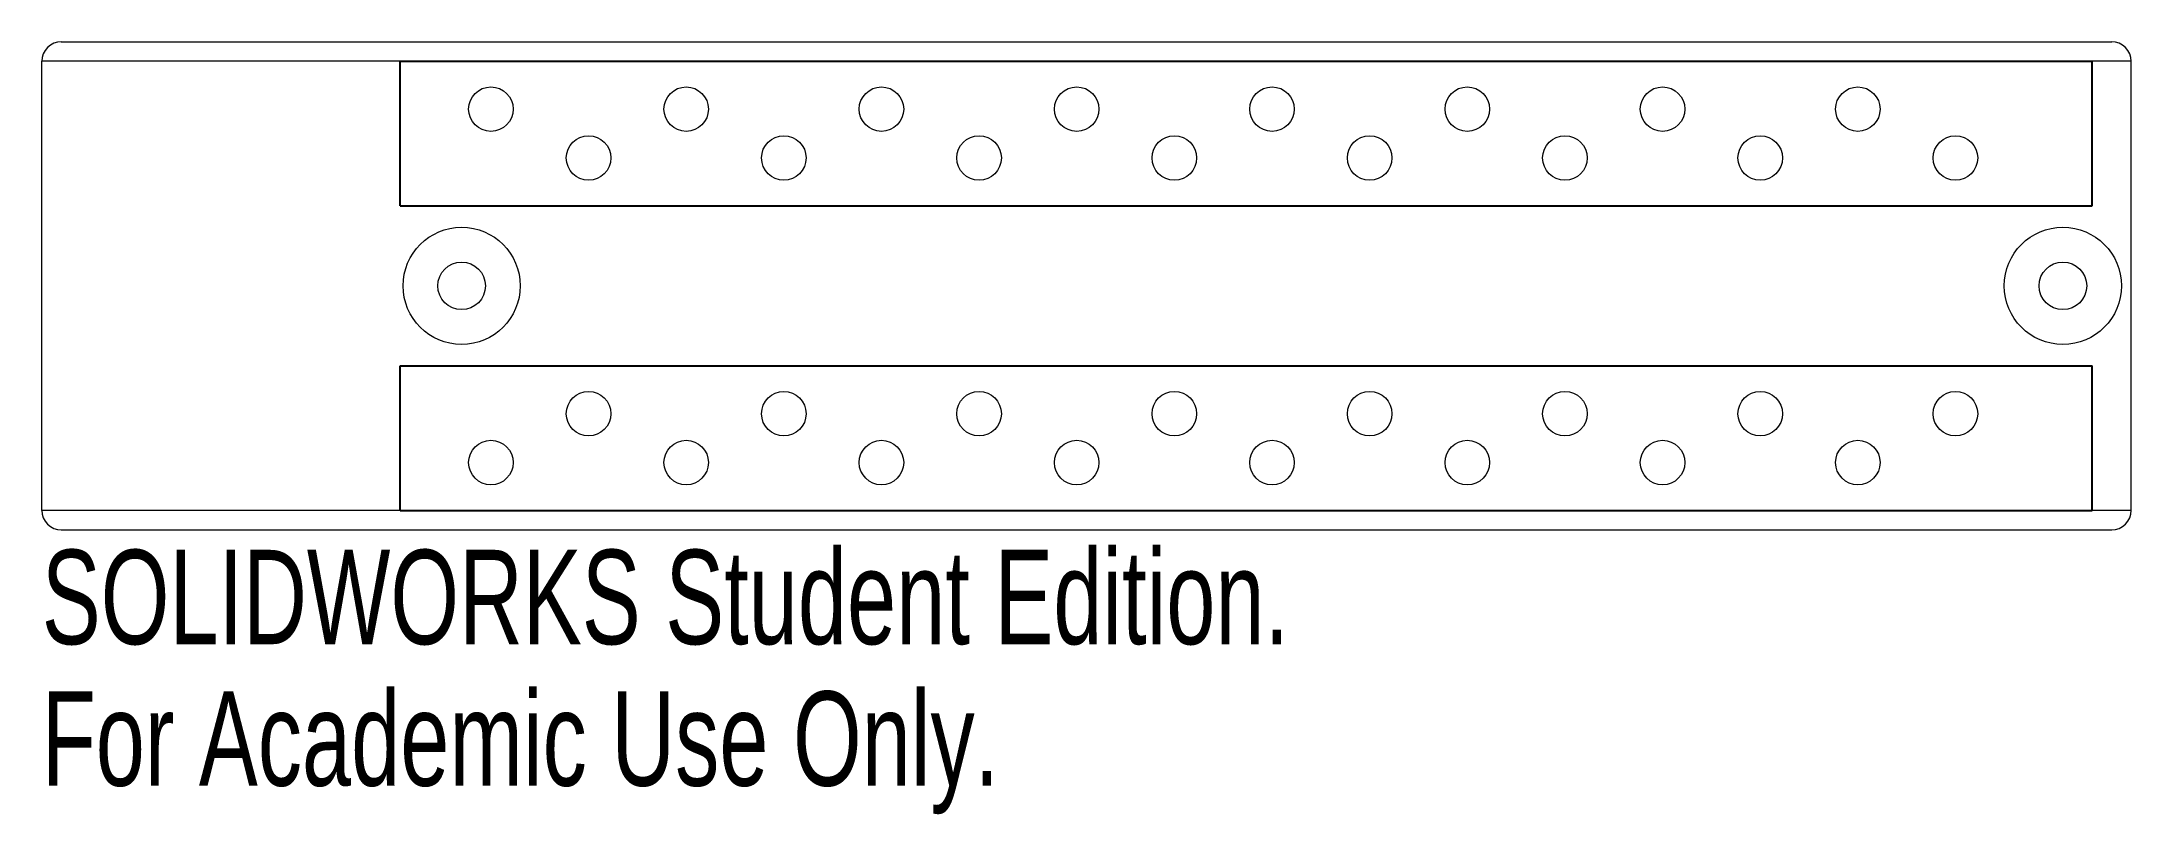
# Model space of a CAD drawing. Header units: millimetres. Extents: x 0 to 107, y -15 to 25.
import ezdxf

# ---------------------------------------------------------------- set-up
doc = ezdxf.new("R2010")
doc.units = ezdxf.units.MM
doc.styles.add('SLDTEXTSTYLE0', font='TXT', dxfattribs={"width": 0.7})

msp = doc.modelspace()

# ---------------------------------------------------------------- linework, layer by layer
at = {"color": 7, "linetype": 'Continuous', "lineweight": 15}
for p, q in [((1, 25), (106, 25)), ((107, 24), (0, 24)), ((0, 1), (0, 24)), ((18.35, 24), (18.35, 16.6)), ((105, 16.6), (105, 24)), ((107, 1), (107, 24)), ((18.35, 16.6), (105, 16.6)), ((18.35, 8.4), (18.35, 1)), ((105, 8.4), (18.35, 8.4)), ((105, 1), (105, 8.4)), ((107, 1), (0, 1)), ((1, 0), (106, 0))]:
    msp.add_line(p, q, dxfattribs=at)
at = {"color": 7, "linetype": 'Continuous'}
for p, q in [((18.35, 16.6), (18.35, 24)), ((18.35, 24), (105, 24)), ((105, 16.6), (105, 24)), ((18.35, 16.6), (105, 16.6)), ((18.35, 1), (18.35, 8.4)), ((18.35, 8.4), (105, 8.4)), ((105, 1), (105, 8.4)), ((18.35, 1), (105, 1))]:
    msp.add_line(p, q, dxfattribs=at)
at = {"color": 7, "linetype": 'Continuous', "lineweight": 15}
for centre, radius in [((23, 21.55), 1.14), ((33, 21.55), 1.14), ((43, 21.55), 1.14), ((53, 21.55), 1.14), ((63, 21.55), 1.14), ((73, 21.55), 1.14), ((83, 21.55), 1.14), ((93, 21.55), 1.14), ((28, 19.05), 1.14), ((38, 19.05), 1.14), ((48, 19.05), 1.14), ((58, 19.05), 1.14), ((68, 19.05), 1.14), ((78, 19.05), 1.14), ((88, 19.05), 1.14), ((98, 19.05), 1.14), ((21.5, 12.5), 3), ((103.5, 12.5), 3), ((21.5, 12.5), 1.22), ((103.5, 12.5), 1.22), ((28, 5.95), 1.14), ((38, 5.95), 1.14), ((48, 5.95), 1.14), ((58, 5.95), 1.14), ((68, 5.95), 1.14), ((78, 5.95), 1.14), ((88, 5.95), 1.14), ((98, 5.95), 1.14), ((23, 3.45), 1.14), ((33, 3.45), 1.14), ((43, 3.45), 1.14), ((53, 3.45), 1.14), ((63, 3.45), 1.14), ((73, 3.45), 1.14), ((83, 3.45), 1.14), ((93, 3.45), 1.14)]:
    msp.add_circle(centre, radius, dxfattribs=at)
for centre, start, end in [((1, 24), 90, 180), ((106, 24), 0, 90), ((1, 1), 180, 270), ((106, 1), 270, 0)]:
    msp.add_arc(centre, 1, start, end, dxfattribs=at)

# ---------------------------------------------------------------- texts
at = {"color": 7, "linetype": 'Continuous', "char_height": 4.8336, "attachment_point": 1, "style": 'SLDTEXTSTYLE0'}
for s, insert in [('SOLIDWORKS Student Edition.', (0, -1.02)), ('For Academic Use Only.', (0, -8.27))]:
    msp.add_mtext(s, dxfattribs=dict(at, insert=insert))

doc.saveas('drawing.dxf')
